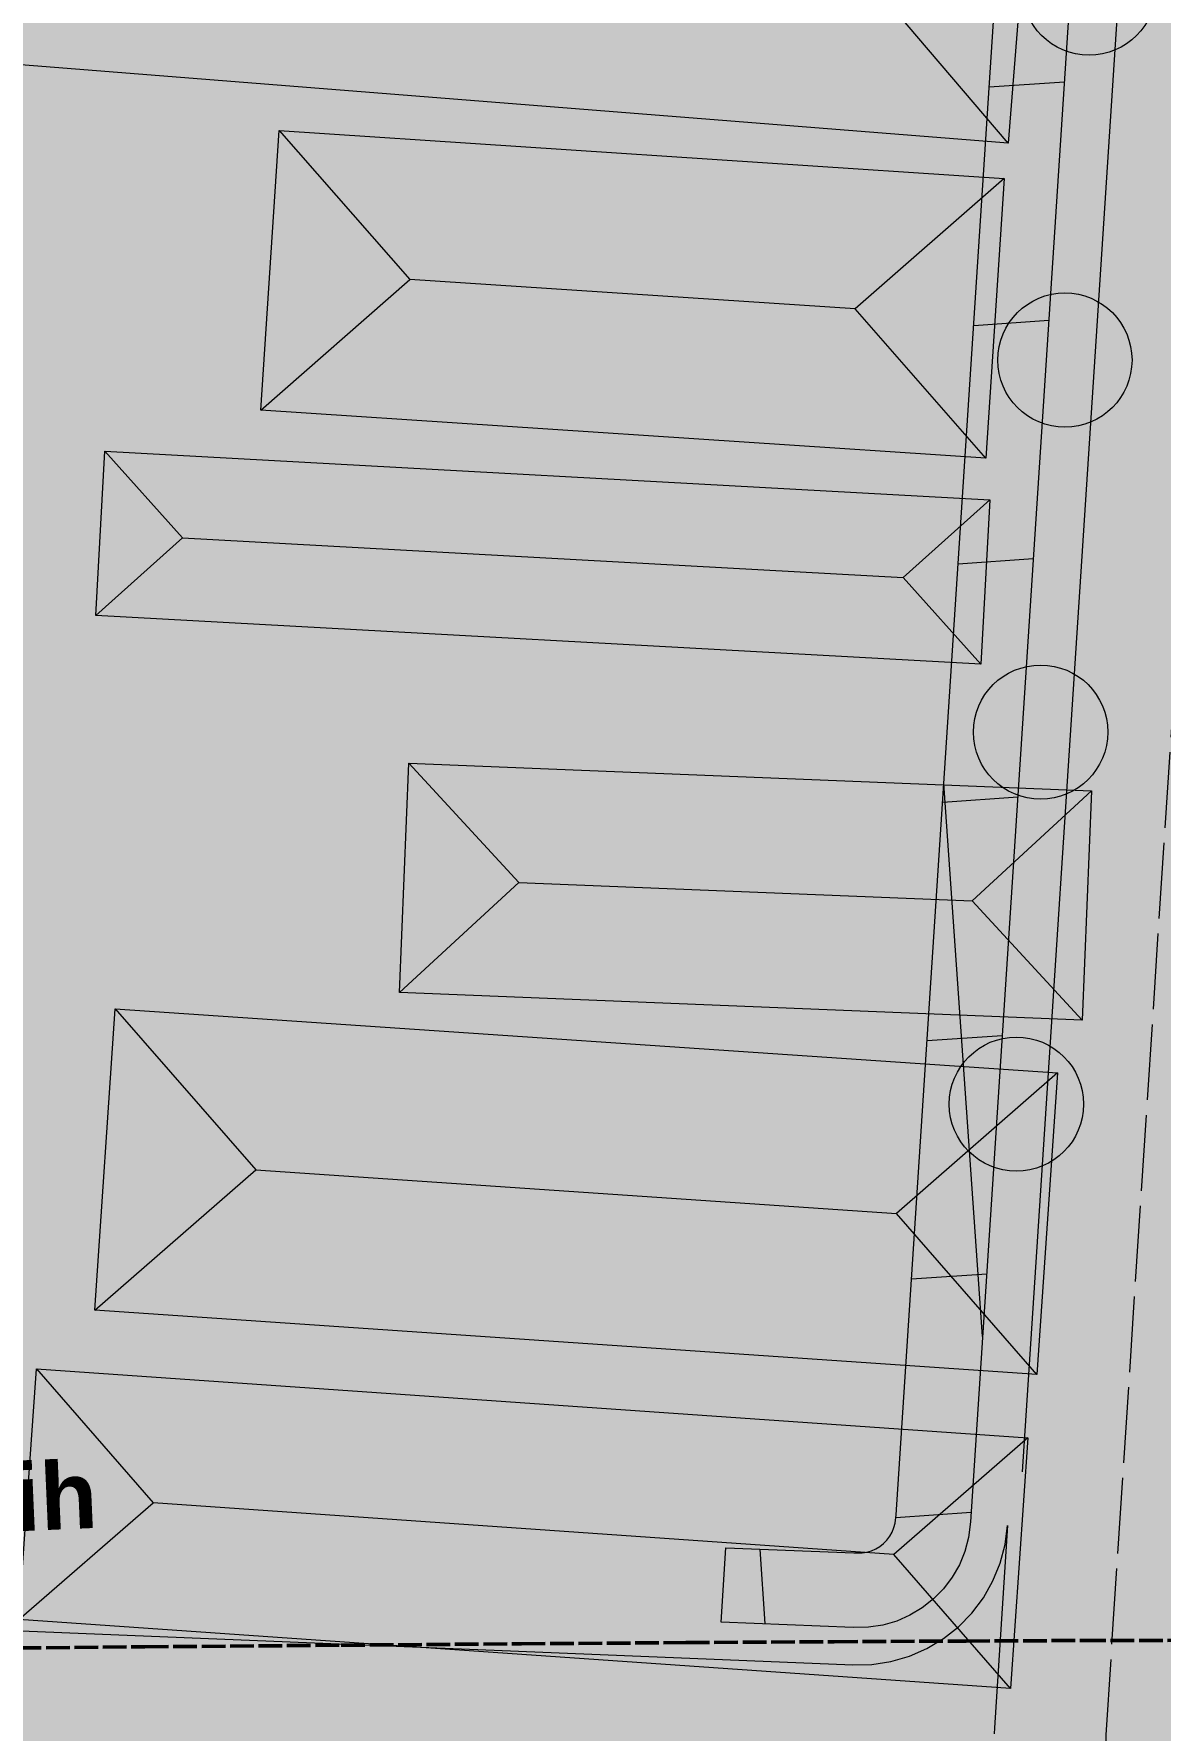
# Model space of a CAD drawing. Header units: metres. Extents: x 305909 to 307171, y 9156037 to 9156671.
# Drawn here: x 306845.87 to 306876.07, y 9156297.59 to 9156343.09 of the extents above; entities that cross this region are included whole.
import ezdxf
from ezdxf.enums import TextEntityAlignment as Align

# ---------------------------------------------------------------- set-up
doc = ezdxf.new("R2010")
doc.units = ezdxf.units.M
doc.linetypes.add('DASHED', pattern=[1.524, 1.27, -0.254])
doc.linetypes.add('DASHED2', pattern=[0.762, 0.635, -0.127])
for name, color, linetype, lineweight, true_color in [('B-BANGUNAN_PERDAGANGAN', 7, 'Continuous', 13, 0xde7878), ('B-BAYANGAN', 7, 'Continuous', 0, 0x76786c), ('J-BADAN_KOLEKTOR', 7, 'Continuous', 13, 0x6e6e6e), ('J-MARKA_TEPI', 7, 'Continuous', 13, 0xffffff), ('J-PERKERASAN_JALAN', 7, 'Continuous', 9, 0x989896), ('J-SUMBU_KOLEKTOR', 7, 'DASHED', 18, 0xffffff), ('P-TROTOAR_AYANI', 7, 'Continuous', 9, 0xd6c8b2), ('S-ZEBRA_CROSS', 7, 'Continuous', 0, 0xffffff), ('T-JALUR_WISATA_EDUKASI', 7, 'DASHED2', 50, 0xe66e00), ('T-LABEL_JALAN', 7, 'Continuous', 0, 0x282828), ('V-JALUR_HIJAU_AYANI', 7, 'Continuous', 0, 0x96cd78), ('V-POHON_PENEDUH', 7, 'Continuous', 13, 0x288232), ('Z-K', 7, 'Continuous', 0, 0xf7dede)]:
    doc.layers.add(name, color=color, linetype=linetype, lineweight=lineweight, true_color=true_color)
doc.styles.add('ARIALB', font='arialbd.ttf')

# ---------------------------------------------------------------- blocks, each defined once
blk = doc.blocks.new('POHON')
at = {"true_color": 0x3e843e}
h = blk.add_hatch(color=97, dxfattribs=at)
h.dxf.hatch_style = 1
edge = h.paths.add_edge_path()
edge.add_arc((0, 0.78), 0.32, 0, 360)
at = {"true_color": 0x347638}
h = blk.add_hatch(color=97, dxfattribs=at)
h.dxf.hatch_style = 1
edge = h.paths.add_edge_path()
edge.add_arc((0, 0), 1, 0, 360)
at = {"true_color": 0x3e843e}
h = blk.add_hatch(color=97, dxfattribs=at)
h.dxf.hatch_style = 1
edge = h.paths.add_edge_path()
edge.add_arc((-0.552, 0.552), 0.32, 0, 360)
at = {"true_color": 0x62a556}
h = blk.add_hatch(color=85, dxfattribs=at)
h.dxf.hatch_style = 1
edge = h.paths.add_edge_path()
edge.add_arc((-0.2, 0.22), 0.55, 0, 360)
at = {"true_color": 0x3e843e}
h = blk.add_hatch(color=97, dxfattribs=at)
h.dxf.hatch_style = 1
edge = h.paths.add_edge_path()
edge.add_arc((0.552, 0.552), 0.32, 0, 360)
at = {"true_color": 0x697060}
h = blk.add_hatch(color=251, dxfattribs=at)
h.dxf.hatch_style = 1
edge = h.paths.add_edge_path()
edge.add_arc((0.38, -0.38), 1, 0, 360)
at = {"true_color": 0x3e843e}
h = blk.add_hatch(color=97, dxfattribs=at)
h.dxf.hatch_style = 1
edge = h.paths.add_edge_path()
edge.add_arc((-0.78, 0), 0.32, 0, 360)
h = blk.add_hatch(color=97, dxfattribs=at)
h.dxf.hatch_style = 1
edge = h.paths.add_edge_path()
edge.add_arc((0.78, 0), 0.32, 0, 360)
h = blk.add_hatch(color=97, dxfattribs=at)
h.dxf.hatch_style = 1
edge = h.paths.add_edge_path()
edge.add_arc((-0.552, -0.552), 0.32, 0, 360)
h = blk.add_hatch(color=97, dxfattribs=at)
h.dxf.hatch_style = 1
edge = h.paths.add_edge_path()
edge.add_arc((0.552, -0.552), 0.32, 0, 360)
h = blk.add_hatch(color=97, dxfattribs=at)
h.dxf.hatch_style = 1
edge = h.paths.add_edge_path()
edge.add_arc((0, -0.78), 0.32, 0, 360)
at = {"color": 99, "lineweight": 9, "true_color": 0x235528}
blk.add_circle((0, 0), 1, dxfattribs=at)

msp = doc.modelspace()

# ---------------------------------------------------------------- hatches: boundary and pattern name
at = {"layer": 'B-BANGUNAN_PERDAGANGAN', "true_color": 0xa34944}
h = msp.add_hatch(color=15, dxfattribs=at)
h.dxf.hatch_style = 1
h.paths.add_polyline_path([(306871.995, 9156340.158), (306866.204, 9156346.947), (306872.993, 9156352.737), (306872.993, 9156352.737), (306871.995, 9156340.158)])
at = {"layer": 'B-BANGUNAN_PERDAGANGAN', "true_color": 0xa64b45}
h = msp.add_hatch(color=15, dxfattribs=at)
h.dxf.hatch_style = 1
h.paths.add_polyline_path([(306831.309, 9156343.386), (306838.098, 9156349.177), (306866.204, 9156346.947), (306871.995, 9156340.158), (306831.309, 9156343.386)])
at = {"layer": 'B-BANGUNAN_PERDAGANGAN', "true_color": 0xd05e57}
h = msp.add_hatch(color=13, dxfattribs=at)
h.dxf.hatch_style = 1
h.paths.add_polyline_path([(306852.448, 9156340.496), (306852.448, 9156340.496), (306855.951, 9156336.498), (306851.953, 9156332.995), (306852.448, 9156340.496)])
at = {"layer": 'B-BANGUNAN_PERDAGANGAN', "true_color": 0xcd5c56}
h = msp.add_hatch(color=13, dxfattribs=at)
h.dxf.hatch_style = 1
h.paths.add_polyline_path([(306867.889, 9156335.71), (306855.951, 9156336.498), (306852.448, 9156340.496), (306871.887, 9156339.213), (306867.889, 9156335.71)])
at = {"layer": 'B-BANGUNAN_PERDAGANGAN', "true_color": 0xa34944}
h = msp.add_hatch(color=15, dxfattribs=at)
h.dxf.hatch_style = 1
h.paths.add_polyline_path([(306867.889, 9156335.71), (306871.887, 9156339.213), (306871.392, 9156331.712), (306867.889, 9156335.71)])
at = {"layer": 'B-BANGUNAN_PERDAGANGAN', "true_color": 0xa64b45}
h = msp.add_hatch(color=15, dxfattribs=at)
h.dxf.hatch_style = 1
h.paths.add_polyline_path([(306851.953, 9156332.995), (306855.951, 9156336.498), (306867.889, 9156335.71), (306871.392, 9156331.712), (306871.392, 9156331.712), (306851.953, 9156332.995)])
at = {"layer": 'B-BANGUNAN_PERDAGANGAN', "true_color": 0xd05e57}
h = msp.add_hatch(color=13, dxfattribs=at)
h.dxf.hatch_style = 1
h.paths.add_polyline_path([(306849.851, 9156329.572), (306847.526, 9156327.49), (306847.769, 9156331.897), (306849.851, 9156329.572)])
at = {"layer": 'B-BANGUNAN_PERDAGANGAN', "true_color": 0xcd5c56}
h = msp.add_hatch(color=13, dxfattribs=at)
h.dxf.hatch_style = 1
h.paths.add_polyline_path([(306871.507, 9156330.59), (306869.182, 9156328.507), (306849.851, 9156329.572), (306847.769, 9156331.897), (306871.507, 9156330.59)])
at = {"layer": 'B-BANGUNAN_PERDAGANGAN', "true_color": 0xa34944}
h = msp.add_hatch(color=15, dxfattribs=at)
h.dxf.hatch_style = 1
h.paths.add_polyline_path([(306869.182, 9156328.507), (306871.507, 9156330.59), (306871.264, 9156326.182), (306871.264, 9156326.182), (306869.182, 9156328.507)])
at = {"layer": 'B-BANGUNAN_PERDAGANGAN', "true_color": 0xa64b45}
h = msp.add_hatch(color=15, dxfattribs=at)
h.dxf.hatch_style = 1
h.paths.add_polyline_path([(306849.851, 9156329.572), (306869.182, 9156328.507), (306871.264, 9156326.182), (306847.526, 9156327.49), (306847.526, 9156327.49), (306849.851, 9156329.572)])
at = {"layer": 'B-BANGUNAN_PERDAGANGAN', "true_color": 0xcf5d57}
h = msp.add_hatch(color=13, dxfattribs=at)
h.dxf.hatch_style = 1
h.paths.add_polyline_path([(306858.87, 9156320.329), (306855.669, 9156317.376), (306855.918, 9156323.53), (306858.87, 9156320.329)])
at = {"layer": 'B-BANGUNAN_PERDAGANGAN', "true_color": 0xce5d56}
h = msp.add_hatch(color=13, dxfattribs=at)
h.dxf.hatch_style = 1
h.paths.add_polyline_path([(306874.227, 9156322.789), (306871.025, 9156319.837), (306858.87, 9156320.329), (306855.918, 9156323.53), (306855.918, 9156323.53), (306874.227, 9156322.789)])
at = {"layer": 'B-BANGUNAN_PERDAGANGAN', "true_color": 0xa44a44}
h = msp.add_hatch(color=15, dxfattribs=at)
h.dxf.hatch_style = 1
h.paths.add_polyline_path([(306871.025, 9156319.837), (306874.227, 9156322.789), (306873.978, 9156316.635), (306873.978, 9156316.635), (306871.025, 9156319.837)])
at = {"layer": 'B-BANGUNAN_PERDAGANGAN', "true_color": 0xa54a45}
h = msp.add_hatch(color=15, dxfattribs=at)
h.dxf.hatch_style = 1
h.paths.add_polyline_path([(306858.87, 9156320.329), (306871.025, 9156319.837), (306873.978, 9156316.635), (306855.669, 9156317.376), (306858.87, 9156320.329)])
at = {"layer": 'B-BANGUNAN_PERDAGANGAN', "true_color": 0xd05e57}
h = msp.add_hatch(color=13, dxfattribs=at)
h.dxf.hatch_style = 1
h.paths.add_polyline_path([(306851.818, 9156312.622), (306847.5, 9156308.854), (306848.05, 9156316.94), (306851.818, 9156312.622)])
at = {"layer": 'B-BANGUNAN_PERDAGANGAN', "true_color": 0xcd5c56}
h = msp.add_hatch(color=13, dxfattribs=at)
h.dxf.hatch_style = 1
h.paths.add_polyline_path([(306873.318, 9156315.22), (306868.999, 9156311.452), (306851.818, 9156312.622), (306848.05, 9156316.94), (306873.318, 9156315.22)])
at = {"layer": 'B-BANGUNAN_PERDAGANGAN', "true_color": 0xa34944}
h = msp.add_hatch(color=15, dxfattribs=at)
h.dxf.hatch_style = 1
h.paths.add_polyline_path([(306872.767, 9156307.134), (306872.767, 9156307.134), (306868.999, 9156311.452), (306873.318, 9156315.22), (306872.767, 9156307.134)])
at = {"layer": 'B-BANGUNAN_PERDAGANGAN', "true_color": 0xa64b45}
h = msp.add_hatch(color=15, dxfattribs=at)
h.dxf.hatch_style = 1
h.paths.add_polyline_path([(306851.818, 9156312.622), (306868.999, 9156311.452), (306872.767, 9156307.134), (306847.5, 9156308.854), (306847.5, 9156308.854), (306851.818, 9156312.622)])
at = {"layer": 'B-BANGUNAN_PERDAGANGAN', "true_color": 0xd05e57}
h = msp.add_hatch(color=13, dxfattribs=at)
h.dxf.hatch_style = 1
h.paths.add_polyline_path([(306845.933, 9156307.283), (306849.061, 9156303.687), (306845.465, 9156300.559), (306845.465, 9156300.559), (306845.933, 9156307.283)])
at = {"layer": 'B-BANGUNAN_PERDAGANGAN', "true_color": 0xcd5c56}
h = msp.add_hatch(color=13, dxfattribs=at)
h.dxf.hatch_style = 1
h.paths.add_polyline_path([(306872.524, 9156305.431), (306872.524, 9156305.43), (306868.928, 9156302.303), (306849.061, 9156303.687), (306845.933, 9156307.283), (306872.524, 9156305.431)])
at = {"layer": 'B-BANGUNAN_PERDAGANGAN', "true_color": 0xa34944}
h = msp.add_hatch(color=15, dxfattribs=at)
h.dxf.hatch_style = 1
h.paths.add_polyline_path([(306868.928, 9156302.303), (306872.524, 9156305.43), (306872.056, 9156298.707), (306868.928, 9156302.303)])
at = {"layer": 'B-BANGUNAN_PERDAGANGAN', "true_color": 0xa64b45}
h = msp.add_hatch(color=15, dxfattribs=at)
h.dxf.hatch_style = 1
h.paths.add_polyline_path([(306849.061, 9156303.687), (306868.928, 9156302.303), (306872.056, 9156298.707), (306845.465, 9156300.559), (306849.061, 9156303.687)])
at = {"layer": 'B-BAYANGAN', "true_color": 0x76786c}
h = msp.add_hatch(color=8, dxfattribs=at)
h.dxf.hatch_style = 1
h.paths.add_polyline_path([(306874.043, 9156351.687), (306873.045, 9156339.107), (306832.359, 9156342.336), (306833.357, 9156354.916), (306874.043, 9156351.687)])
h = msp.add_hatch(color=8, dxfattribs=at)
h.dxf.hatch_style = 1
h.paths.add_polyline_path([(306872.937, 9156338.163), (306872.442, 9156330.662), (306853.003, 9156331.945), (306853.498, 9156339.446), (306872.937, 9156338.163)])
h = msp.add_hatch(color=8, dxfattribs=at)
h.dxf.hatch_style = 1
h.paths.add_polyline_path([(306872.557, 9156329.54), (306872.314, 9156325.132), (306848.576, 9156326.44), (306848.819, 9156330.847), (306872.557, 9156329.54)])
h = msp.add_hatch(color=8, dxfattribs=at)
h.dxf.hatch_style = 1
h.paths.add_polyline_path([(306875.277, 9156321.739), (306875.028, 9156315.585), (306856.719, 9156316.326), (306856.968, 9156322.48), (306875.277, 9156321.739)])
h = msp.add_hatch(color=8, dxfattribs=at)
h.dxf.hatch_style = 1
h.paths.add_polyline_path([(306846.851, 9156318.668), (306844.999, 9156300.412), (306840.625, 9156300.856), (306842.477, 9156319.112), (306846.851, 9156318.668)])
h = msp.add_hatch(color=8, dxfattribs=at)
h.dxf.hatch_style = 1
h.paths.add_polyline_path([(306874.368, 9156314.17), (306873.817, 9156306.084), (306848.55, 9156307.804), (306849.1, 9156315.89), (306874.368, 9156314.17)])
h = msp.add_hatch(color=8, dxfattribs=at)
h.dxf.hatch_style = 1
h.paths.add_polyline_path([(306873.574, 9156304.381), (306873.106, 9156297.657), (306846.515, 9156299.509), (306846.983, 9156306.233), (306873.574, 9156304.381)])
at = {"layer": 'J-BADAN_KOLEKTOR', "true_color": 0x54565a}
h = msp.add_hatch(color=251, dxfattribs=at)
h.dxf.hatch_style = 1
h.paths.add_polyline_path([(306889.931, 9156640), (306895.936, 9156640), (306895.475, 9156629.11), (306895.474, 9156629.085), (306895.474, 9156629.061), (306893.315, 9156557.748), (306893.149, 9156552.271), (306893.014, 9156547.717), (306892.993, 9156546.713), (306891.335, 9156465.673), (306891.237, 9156460.847), (306891.218, 9156460.566), (306890.645, 9156455.57), (306884.99, 9156406.251), (306884.352, 9156400.688), (306883.988, 9156395.099), (306877.628, 9156297.463), (306877.621, 9156297.351), (306877.62, 9156297.238), (306877.496, 9156282.777), (306877.038, 9156229.12), (306876.993, 9156223.827), (306876.944, 9156218.116), (306876.813, 9156202.951), (306876.76, 9156196.862), (306876.753, 9156196.674), (306876.43, 9156192.144), (306875.837, 9156183.84), (306875.836, 9156183.815), (306875.834, 9156183.79), (306874.011, 9156152.681), (306874.01, 9156152.675), (306874.01, 9156152.669), (306873.9, 9156150.695), (306873.792, 9156148.75), (306873.788, 9156148.669), (306873.786, 9156148.588), (306873.743, 9156145.719), (306873.719, 9156144.136), (306873.718, 9156144.098), (306873.716, 9156144.044), (306873.716, 9156144.024), (306873.714, 9156143.986), (306873.657, 9156142.889), (306873.495, 9156139.805), (306873.492, 9156139.752), (306873.491, 9156139.7), (306873.213, 9156129.068), (306873.057, 9156123.08), (306872.863, 9156115.623), (306872.83, 9156115.253), (306872.163, 9156110.834), (306864.194, 9156058.08), (306864.167, 9156057.904), (306864.156, 9156057.726), (306863.079, 9156040), (306857.068, 9156040), (306857.115, 9156040.772), (306857.836, 9156052.639), (306858.186, 9156058.401), (306858.215, 9156058.667), (306858.909, 9156063.262), (306864.38, 9156099.484), (306866.833, 9156115.72), (306866.87, 9156115.965), (306866.876, 9156116.213), (306866.922, 9156117.98), (306867.495, 9156139.935), (306867.495, 9156139.962), (306867.497, 9156140.001), (306867.498, 9156140.014), (306867.499, 9156140.041), (306867.717, 9156144.189), (306867.72, 9156144.264), (306867.722, 9156144.338), (306867.781, 9156148.295), (306867.789, 9156148.8), (306867.79, 9156148.84), (306867.793, 9156148.916), (306867.793, 9156148.921), (306867.795, 9156148.961), (306867.862, 9156150.175), (306868.019, 9156153.006), (306869.543, 9156179.003), (306869.847, 9156184.185), (306869.849, 9156184.223), (306870.257, 9156189.937), (306870.599, 9156194.727), (306870.753, 9156196.882), (306870.761, 9156197.007), (306870.763, 9156197.132), (306870.863, 9156208.724), (306870.993, 9156223.879), (306870.993, 9156223.879), (306871.576, 9156292.11), (306871.622, 9156297.487), (306871.628, 9156297.656), (306871.981, 9156303.077), (306872.914, 9156317.396), (306878.368, 9156401.127), (306878.372, 9156401.176), (306878.38, 9156401.273), (306878.385, 9156401.322), (306880.543, 9156420.136), (306884.601, 9156455.528), (306885.241, 9156461.11), (306885.363, 9156467.081), (306887.015, 9156547.847), (306887.016, 9156547.874), (306887.152, 9156552.449), (306887.152, 9156552.45), (306889.305, 9156623.574), (306889.305, 9156623.574), (306889.478, 9156629.285), (306889.479, 9156629.321), (306889.699, 9156634.526), (306889.931, 9156640)])
at = {"layer": 'J-MARKA_TEPI', "true_color": 0xffffff}
h = msp.add_hatch(color=7, dxfattribs=at)
h.dxf.hatch_style = 1
h.paths.add_polyline_path([(306874.915, 9156327.2), (306875.615, 9156325.6), (306875.165, 9156325.6), (306875.165, 9156322.8), (306874.665, 9156322.8), (306874.665, 9156325.6), (306874.215, 9156325.6)])
at = {"layer": 'J-PERKERASAN_JALAN', "true_color": 0x989896}
h = msp.add_hatch(color=252, dxfattribs=at)
h.dxf.hatch_style = 1
h.paths.add_polyline_path([(306746.832, 9156309.677), (306817.409, 9156301.821), (306817.919, 9156301.797), (306818.429, 9156301.838), (306818.928, 9156301.944), (306819.41, 9156302.113), (306819.867, 9156302.341), (306820.291, 9156302.626), (306820.675, 9156302.963), (306821.013, 9156303.345), (306821.299, 9156303.768), (306821.53, 9156304.224), (306821.7, 9156304.705), (306821.808, 9156305.205), (306821.851, 9156305.713), (306822.316, 9156328.115), (306822.293, 9156328.639), (306822.201, 9156329.156), (306822.042, 9156329.656), (306821.819, 9156330.131), (306821.536, 9156330.573), (306821.197, 9156330.973), (306820.809, 9156331.327), (306820.378, 9156331.626), (306819.912, 9156331.866), (306819.418, 9156332.043), (306818.905, 9156332.154), (306796.802, 9156335.438), (306796.706, 9156335.455), (306796.541, 9156335.496), (306796.403, 9156335.546), (306796.271, 9156335.608), (306796.146, 9156335.683), (306796.008, 9156335.784), (306795.934, 9156335.847), (306794.592, 9156337.057), (306794.516, 9156337.129), (306794.392, 9156337.267), (306794.3, 9156337.394), (306794.221, 9156337.532), (306794.158, 9156337.676), (306794.101, 9156337.852), (306794.077, 9156337.954), (306793.793, 9156339.328), (306793.777, 9156339.417), (306793.759, 9156339.573), (306793.756, 9156339.708), (306793.766, 9156339.865), (306793.778, 9156339.954), (306798.226, 9156368.179), (306798.253, 9156368.299), (306798.376, 9156368.288), (306801.081, 9156367.862), (306801.201, 9156367.835), (306801.19, 9156367.712), (306797.215, 9156342.489), (306797.167, 9156341.965), (306797.189, 9156341.44), (306797.279, 9156340.921), (306797.437, 9156340.419), (306797.659, 9156339.943), (306797.942, 9156339.499), (306798.281, 9156339.096), (306798.67, 9156338.742), (306799.101, 9156338.441), (306799.569, 9156338.2), (306800.064, 9156338.022), (306800.578, 9156337.91), (306821.494, 9156334.803), (306821.589, 9156334.786), (306821.752, 9156334.746), (306821.888, 9156334.697), (306822.018, 9156334.637), (306822.143, 9156334.563), (306822.259, 9156334.479), (306822.385, 9156334.367), (306822.452, 9156334.298), (306824.288, 9156332.324), (306824.361, 9156332.242), (306824.475, 9156332.089), (306824.558, 9156331.947), (306824.636, 9156331.773), (306824.672, 9156331.67), (306825.253, 9156329.863), (306825.284, 9156329.757), (306825.323, 9156329.568), (306825.34, 9156329.376), (306825.341, 9156329.265), (306824.837, 9156305.022), (306824.86, 9156304.506), (306824.949, 9156303.997), (306825.103, 9156303.504), (306825.319, 9156303.035), (306825.593, 9156302.597), (306825.922, 9156302.199), (306826.3, 9156301.846), (306826.719, 9156301.545), (306827.174, 9156301.301), (306827.657, 9156301.117), (306828.159, 9156300.997), (306828.673, 9156300.942), (306867.826, 9156299.34), (306868.341, 9156299.352), (306868.85, 9156299.431), (306869.345, 9156299.574), (306869.817, 9156299.779), (306870.26, 9156300.044), (306870.664, 9156300.363), (306871.024, 9156300.731), (306871.334, 9156301.143), (306871.588, 9156301.591), (306871.783, 9156302.068), (306871.914, 9156302.566), (306871.981, 9156303.077), (306871.628, 9156297.656), (306871.622, 9156297.487), (306871.576, 9156292.11), (306871.547, 9156292.622), (306871.454, 9156293.126), (306871.296, 9156293.614), (306871.078, 9156294.077), (306870.802, 9156294.509), (306870.473, 9156294.902), (306870.097, 9156295.25), (306869.679, 9156295.547), (306869.227, 9156295.788), (306868.748, 9156295.969), (306868.249, 9156296.087), (306867.739, 9156296.141), (306829.204, 9156297.718), (306828.68, 9156297.705), (306828.162, 9156297.624), (306827.659, 9156297.475), (306827.18, 9156297.263), (306826.733, 9156296.989), (306826.326, 9156296.659), (306825.965, 9156296.279), (306825.657, 9156295.855), (306825.407, 9156295.395), (306825.219, 9156294.905), (306825.097, 9156294.396), (306825.043, 9156293.875), (306825.057, 9156293.351), (306825.803, 9156285.331), (306825.809, 9156285.261), (306825.81, 9156285.243), (306825.813, 9156285.172), (306825.892, 9156281.593), (306825.891, 9156281.498), (306825.872, 9156281.289), (306825.854, 9156281.194), (306825.178, 9156277.985), (306825.168, 9156277.941), (306825.166, 9156277.93), (306825.155, 9156277.885), (306813.731, 9156233.802), (306813.692, 9156233.685), (306813.571, 9156233.708), (306811.405, 9156234.27), (306811.288, 9156234.308), (306811.311, 9156234.429), (306822.71, 9156278.418), (306822.752, 9156278.596), (306823.295, 9156281.173), (306823.364, 9156281.628), (306823.38, 9156282.087), (306823.317, 9156284.967), (306823.3, 9156285.249), (306822.408, 9156294.834), (306822.321, 9156295.373), (306822.16, 9156295.896), (306821.93, 9156296.391), (306821.635, 9156296.851), (306821.279, 9156297.266), (306820.871, 9156297.629), (306820.417, 9156297.933), (306819.925, 9156298.172), (306819.406, 9156298.341), (306818.868, 9156298.439), (306746.832, 9156306.458), (306746.832, 9156309.677)])
at = {"layer": 'P-TROTOAR_AYANI', "true_color": 0xd4ccbe}
h = msp.add_hatch(color=9, dxfattribs=at)
h.dxf.hatch_style = 1
h.paths.add_polyline_path([(306880.868, 9156458.974), (306881.294, 9156458.906), (306881.675, 9156458.792), (306882.037, 9156458.628), (306882.375, 9156458.418), (306882.682, 9156458.166), (306882.953, 9156457.874), (306883.183, 9156457.55), (306883.368, 9156457.197), (306883.504, 9156456.824), (306883.59, 9156456.435), (306883.624, 9156456.039), (306883.604, 9156455.609), (306877.392, 9156401.436), (306877.391, 9156401.424), (306877.386, 9156401.375), (306877.384, 9156401.363), (306877.376, 9156401.265), (306877.375, 9156401.253), (306877.371, 9156401.204), (306877.37, 9156401.192), (306870.985, 9156303.174), (306870.931, 9156302.759), (306870.832, 9156302.386), (306870.687, 9156302.028), (306870.496, 9156301.693), (306870.264, 9156301.384), (306869.994, 9156301.108), (306869.691, 9156300.869), (306869.359, 9156300.67), (306869.005, 9156300.517), (306868.634, 9156300.409), (306868.253, 9156300.351), (306867.835, 9156300.341), (306864.296, 9156300.486), (306864.426, 9156302.482), (306867.852, 9156302.342), (306868.077, 9156302.347), (306868.203, 9156302.367), (306868.326, 9156302.402), (306868.444, 9156302.453), (306868.553, 9156302.519), (306868.654, 9156302.598), (306868.743, 9156302.69), (306868.82, 9156302.792), (306868.883, 9156302.903), (306868.932, 9156303.022), (306868.964, 9156303.145), (306868.994, 9156303.368), (306875.374, 9156401.322), (306875.377, 9156401.358), (306875.381, 9156401.407), (306875.384, 9156401.444), (306875.392, 9156401.542), (306875.396, 9156401.578), (306875.401, 9156401.627), (306875.405, 9156401.664), (306881.609, 9156455.77), (306881.62, 9156456.002), (306881.609, 9156456.133), (306881.58, 9156456.262), (306881.535, 9156456.386), (306881.474, 9156456.502), (306881.398, 9156456.61), (306881.308, 9156456.706), (306881.206, 9156456.79), (306881.094, 9156456.86), (306880.974, 9156456.914), (306880.848, 9156456.952), (306880.619, 9156456.988), (306877.255, 9156457.297), (306877.482, 9156459.285), (306880.868, 9156458.974)])
at = {"layer": 'P-TROTOAR_AYANI', "true_color": 0xbeb6a8}
h = msp.add_hatch(dxfattribs=at)
h.set_pattern_fill('NET', color=253, scale=2, angle=4)
h.paths.add_polyline_path([(306880.868, 9156458.974), (306881.294, 9156458.906), (306881.675, 9156458.792), (306882.037, 9156458.628), (306882.375, 9156458.418), (306882.682, 9156458.166), (306882.953, 9156457.874), (306883.183, 9156457.55), (306883.368, 9156457.197), (306883.504, 9156456.824), (306883.59, 9156456.435), (306883.624, 9156456.039), (306883.604, 9156455.609), (306877.392, 9156401.436), (306877.391, 9156401.424), (306877.386, 9156401.375), (306877.384, 9156401.363), (306877.376, 9156401.265), (306877.375, 9156401.253), (306877.371, 9156401.204), (306877.37, 9156401.192), (306870.985, 9156303.174), (306870.931, 9156302.759), (306870.832, 9156302.386), (306870.687, 9156302.028), (306870.496, 9156301.693), (306870.264, 9156301.384), (306869.994, 9156301.108), (306869.691, 9156300.869), (306869.359, 9156300.67), (306869.005, 9156300.517), (306868.634, 9156300.409), (306868.253, 9156300.351), (306867.835, 9156300.341), (306864.296, 9156300.486), (306864.426, 9156302.482), (306867.852, 9156302.342), (306868.077, 9156302.347), (306868.203, 9156302.367), (306868.326, 9156302.402), (306868.444, 9156302.453), (306868.553, 9156302.519), (306868.654, 9156302.598), (306868.743, 9156302.69), (306868.82, 9156302.792), (306868.883, 9156302.903), (306868.932, 9156303.022), (306868.964, 9156303.145), (306868.994, 9156303.368), (306875.374, 9156401.322), (306875.377, 9156401.358), (306875.381, 9156401.407), (306875.384, 9156401.444), (306875.392, 9156401.542), (306875.396, 9156401.578), (306875.401, 9156401.627), (306875.405, 9156401.664), (306881.609, 9156455.77), (306881.62, 9156456.002), (306881.609, 9156456.133), (306881.58, 9156456.262), (306881.535, 9156456.386), (306881.474, 9156456.502), (306881.398, 9156456.61), (306881.308, 9156456.706), (306881.206, 9156456.79), (306881.094, 9156456.86), (306880.974, 9156456.914), (306880.848, 9156456.952), (306880.619, 9156456.988), (306877.255, 9156457.297), (306877.482, 9156459.285), (306880.868, 9156458.974)])
at = {"layer": 'S-ZEBRA_CROSS', "true_color": 0xffffff}
h = msp.add_hatch(color=7, dxfattribs=at)
h.dxf.hatch_style = 1
h.paths.add_polyline_path([(306868.937, 9156298.5), (306868.937, 9156301.5), (306869.437, 9156301.5), (306869.437, 9156298.5), (306868.937, 9156298.5)])
h = msp.add_hatch(color=7, dxfattribs=at)
h.dxf.hatch_style = 1
h.paths.add_polyline_path([(306869.737, 9156298.5), (306869.737, 9156301.5), (306870.237, 9156301.5), (306870.237, 9156298.5), (306869.737, 9156298.5)])
h = msp.add_hatch(color=7, dxfattribs=at)
h.dxf.hatch_style = 1
h.paths.add_polyline_path([(306870.537, 9156298.5), (306870.537, 9156301.5), (306871.037, 9156301.5), (306871.037, 9156298.5), (306870.537, 9156298.5)])
h = msp.add_hatch(color=7, dxfattribs=at)
h.dxf.hatch_style = 1
h.paths.add_polyline_path([(306871.337, 9156298.5), (306871.337, 9156301.5), (306871.837, 9156301.5), (306871.837, 9156298.5), (306871.337, 9156298.5)])
h = msp.add_hatch(color=7, dxfattribs=at)
h.dxf.hatch_style = 1
h.paths.add_polyline_path([(306872.137, 9156298.5), (306872.137, 9156301.5), (306872.637, 9156301.5), (306872.637, 9156298.5), (306872.137, 9156298.5)])
h = msp.add_hatch(color=7, dxfattribs=at)
h.dxf.hatch_style = 1
h.paths.add_polyline_path([(306872.937, 9156298.5), (306872.937, 9156301.5), (306873.437, 9156301.5), (306873.437, 9156298.5), (306872.937, 9156298.5)])
h = msp.add_hatch(color=7, dxfattribs=at)
h.dxf.hatch_style = 1
h.paths.add_polyline_path([(306873.737, 9156298.5), (306873.737, 9156301.5), (306874.237, 9156301.5), (306874.237, 9156298.5), (306873.737, 9156298.5)])
h = msp.add_hatch(color=7, dxfattribs=at)
h.dxf.hatch_style = 1
h.paths.add_polyline_path([(306874.537, 9156298.5), (306874.537, 9156301.5), (306875.037, 9156301.5), (306875.037, 9156298.5), (306874.537, 9156298.5)])
h = msp.add_hatch(color=7, dxfattribs=at)
h.dxf.hatch_style = 1
h.paths.add_polyline_path([(306875.337, 9156298.5), (306875.337, 9156301.5), (306875.837, 9156301.5), (306875.837, 9156298.5), (306875.337, 9156298.5)])
at = {"layer": 'V-JALUR_HIJAU_AYANI', "true_color": 0x84ba60}
h = msp.add_hatch(color=83, dxfattribs=at)
h.dxf.hatch_style = 1
h.paths.add_polyline_path([(306880.993, 9156459.967), (306881.517, 9156459.883), (306882.025, 9156459.731), (306882.509, 9156459.513), (306882.96, 9156459.233), (306883.369, 9156458.895), (306883.731, 9156458.506), (306884.037, 9156458.073), (306884.284, 9156457.603), (306884.466, 9156457.105), (306884.581, 9156456.587), (306884.626, 9156456.058), (306884.601, 9156455.528), (306878.385, 9156401.322), (306878.38, 9156401.273), (306878.372, 9156401.176), (306878.368, 9156401.127), (306871.981, 9156303.077), (306871.914, 9156302.566), (306871.783, 9156302.068), (306871.588, 9156301.591), (306871.334, 9156301.143), (306871.024, 9156300.731), (306870.664, 9156300.363), (306870.26, 9156300.044), (306869.817, 9156299.779), (306869.345, 9156299.574), (306868.85, 9156299.431), (306868.341, 9156299.352), (306867.826, 9156299.34), (306864.231, 9156299.487), (306864.296, 9156300.486), (306867.835, 9156300.341), (306868.253, 9156300.351), (306868.634, 9156300.409), (306869.005, 9156300.517), (306869.359, 9156300.67), (306869.691, 9156300.869), (306869.994, 9156301.108), (306870.264, 9156301.384), (306870.496, 9156301.693), (306870.687, 9156302.028), (306870.832, 9156302.386), (306870.931, 9156302.759), (306870.985, 9156303.174), (306877.37, 9156401.192), (306877.371, 9156401.204), (306877.375, 9156401.253), (306877.376, 9156401.265), (306877.384, 9156401.363), (306877.386, 9156401.375), (306877.391, 9156401.424), (306877.392, 9156401.436), (306883.604, 9156455.609), (306883.624, 9156456.039), (306883.59, 9156456.435), (306883.504, 9156456.824), (306883.368, 9156457.197), (306883.183, 9156457.55), (306882.953, 9156457.874), (306882.682, 9156458.166), (306882.375, 9156458.418), (306882.037, 9156458.628), (306881.675, 9156458.792), (306881.294, 9156458.906), (306880.868, 9156458.974), (306877.482, 9156459.285), (306877.596, 9156460.279), (306880.993, 9156459.967)])
at = {"layer": 'Z-K', "true_color": 0xe4dfd4}
h = msp.add_hatch(color=254, dxfattribs=at)
h.dxf.hatch_style = 1
h.paths.add_polyline_path([(306887.368, 9156398.5), (306879.779, 9156199.5), (306885.597, 9156199.802), (306885.503, 9156198.46), (306873.691, 9156198.076), (306871.946, 9156198.019), (306860.748, 9156203.081), (306860.765, 9156203.358), (306859.221, 9156180.762), (306859.07, 9156178.557), (306858.791, 9156174.416), (306856.602, 9156141.935), (306856.574, 9156141.929), (306843.973, 9156139.654), (306841.656, 9156139.39), (306832.652, 9156160.25), (306794.325, 9156155.537), (306785.065, 9156153.865), (306754.667, 9156148.377), (306780.828, 9156466.643), (306812.815, 9156460.602), (306875.789, 9156457.914), (306875.502, 9156453.026), (306875.5, 9156452.988), (306872.7, 9156405.226), (306919.295, 9156400.093), (306965.89, 9156394.96), (306958.222, 9156259.5), (306956, 9156259.5), (306955.951, 9156259.498), (306955.902, 9156259.49), (306955.855, 9156259.478), (306955.809, 9156259.462), (306955.764, 9156259.441), (306955.722, 9156259.416), (306955.683, 9156259.387), (306955.668, 9156259.373), (306932.214, 9156261.124), (306956.8, 9156262.5), (306955.5, 9156309.7), (306959, 9156392), (306887.368, 9156398.5)])

# ---------------------------------------------------------------- linework, layer by layer
at = {"layer": 'B-BANGUNAN_PERDAGANGAN', "color": 29, "lineweight": 9, "true_color": 0x662e2a}
for p, q in [((306871.995, 9156340.158), (306866.204, 9156346.947)), ((306852.448, 9156340.496), (306855.951, 9156336.498)), ((306871.887, 9156339.213), (306867.889, 9156335.71)), ((306851.953, 9156332.995), (306855.951, 9156336.498)), ((306867.889, 9156335.71), (306855.951, 9156336.498)), ((306871.392, 9156331.712), (306867.889, 9156335.71)), ((306847.769, 9156331.897), (306849.851, 9156329.572)), ((306871.507, 9156330.59), (306869.182, 9156328.507)), ((306847.526, 9156327.49), (306849.851, 9156329.572)), ((306849.851, 9156329.572), (306869.182, 9156328.507)), ((306871.264, 9156326.182), (306869.182, 9156328.507)), ((306855.918, 9156323.53), (306858.87, 9156320.329)), ((306874.227, 9156322.789), (306871.025, 9156319.837)), ((306855.669, 9156317.376), (306858.87, 9156320.329)), ((306858.87, 9156320.329), (306871.025, 9156319.837)), ((306873.978, 9156316.635), (306871.025, 9156319.837)), ((306848.05, 9156316.94), (306851.818, 9156312.622)), ((306873.318, 9156315.22), (306868.999, 9156311.452)), ((306847.5, 9156308.854), (306851.818, 9156312.622)), ((306851.818, 9156312.622), (306868.999, 9156311.452)), ((306872.767, 9156307.134), (306868.999, 9156311.452)), ((306845.933, 9156307.283), (306849.061, 9156303.687)), ((306872.524, 9156305.43), (306868.928, 9156302.303)), ((306845.465, 9156300.559), (306849.061, 9156303.687)), ((306868.928, 9156302.303), (306849.061, 9156303.687)), ((306872.056, 9156298.707), (306868.928, 9156302.303))]:
    msp.add_line(p, q, dxfattribs=at)
at = {"layer": 'B-BANGUNAN_PERDAGANGAN', "color": 29, "lineweight": 13, "true_color": 0x662e2a}
for points in [[(306872.993, 9156352.737), (306871.995, 9156340.157), (306831.309, 9156343.386), (306832.307, 9156355.966), (306872.993, 9156352.737)], [(306871.887, 9156339.213), (306871.392, 9156331.712), (306851.953, 9156332.995), (306852.448, 9156340.496), (306871.887, 9156339.213)], [(306871.507, 9156330.59), (306871.264, 9156326.182), (306847.526, 9156327.49), (306847.769, 9156331.897), (306871.507, 9156330.59)], [(306874.227, 9156322.789), (306873.978, 9156316.635), (306855.669, 9156317.376), (306855.918, 9156323.53), (306874.227, 9156322.789)], [(306873.318, 9156315.22), (306872.767, 9156307.134), (306847.5, 9156308.854), (306848.05, 9156316.94), (306873.318, 9156315.22)], [(306872.524, 9156305.431), (306872.056, 9156298.707), (306845.465, 9156300.559), (306845.933, 9156307.283), (306872.524, 9156305.431)]]:
    msp.add_lwpolyline(points, close=True, dxfattribs=at)
at = {"layer": 'J-MARKA_TEPI'}
msp.add_lwpolyline([(306872.376, 9156304.523), (306878.669, 9156401.132), (306878.681, 9156401.264), (306884.732, 9156454.035)], dxfattribs=at)
at = {"layer": 'J-PERKERASAN_JALAN', "color": 251, "lineweight": 13, "true_color": 0x6c6c6a}
msp.add_lwpolyline([(306828.673, 9156300.942), (306867.826, 9156299.34), (306868.341, 9156299.352), (306868.85, 9156299.431), (306869.345, 9156299.574), (306869.817, 9156299.779), (306870.26, 9156300.044), (306870.664, 9156300.363), (306871.024, 9156300.731), (306871.334, 9156301.143), (306871.588, 9156301.591), (306871.783, 9156302.068), (306871.914, 9156302.566), (306871.981, 9156303.077), (306871.628, 9156297.656), (306871.622, 9156297.487)], dxfattribs=at)
at = {"layer": 'J-SUMBU_KOLEKTOR', "linetype": 'DASHED', "ltscale": 1.6}
msp.add_lwpolyline([(306860.074, 9156040), (306861.181, 9156058.219), (306869.864, 9156115.701), (306870.494, 9156139.87), (306870.719, 9156144.162), (306870.789, 9156148.775), (306871.015, 9156152.846), (306872.842, 9156184.01), (306873.761, 9156196.887), (306873.993, 9156223.853), (306874.621, 9156297.461), (306881.363, 9156400.956), (306888.237, 9156460.908), (306890.015, 9156547.793), (306890.151, 9156552.361), (306892.476, 9156629.194), (306892.934, 9156640)], dxfattribs=at)
at = {"layer": 'P-TROTOAR_AYANI', "color": 252, "lineweight": 9, "true_color": 0xa09688}
msp.add_lwpolyline([(306877.37, 9156401.192), (306870.985, 9156303.174), (306870.931, 9156302.759), (306870.832, 9156302.386), (306870.687, 9156302.028), (306870.496, 9156301.693), (306870.264, 9156301.384), (306869.994, 9156301.108), (306869.691, 9156300.869), (306869.359, 9156300.67), (306869.005, 9156300.517), (306868.634, 9156300.409), (306868.253, 9156300.351), (306867.835, 9156300.341), (306864.296, 9156300.486), (306864.426, 9156302.482), (306867.852, 9156302.342), (306868.077, 9156302.347), (306868.203, 9156302.367), (306868.326, 9156302.402), (306868.444, 9156302.453), (306868.553, 9156302.519), (306868.654, 9156302.598), (306868.743, 9156302.69), (306868.82, 9156302.792), (306868.883, 9156302.903), (306868.932, 9156303.022), (306868.964, 9156303.145), (306868.994, 9156303.368), (306875.374, 9156401.322)], dxfattribs=at)
at = {"layer": 'T-JALUR_WISATA_EDUKASI'}
msp.add_lwpolyline([(306797.498, 9156302.527), (306806.47, 9156301.705), (306814.896, 9156301.028), (306822.776, 9156300.497), (306830.111, 9156300.111), (306836.9, 9156299.87), (306843.144, 9156299.775), (306848.843, 9156299.825), (306854.11, 9156299.869), (306858.946, 9156299.906), (306863.351, 9156299.938), (306867.326, 9156299.963), (306870.869, 9156299.981), (306873.981, 9156299.994), (306876.662, 9156300), (306878.912, 9156300), (306880.902, 9156299.844), (306882.632, 9156299.531), (306884.103, 9156299.062), (306885.314, 9156298.438), (306886.264, 9156297.656), (306886.955, 9156296.719)], dxfattribs=at)

# ---------------------------------------------------------------- block references
at = {"layer": 'V-POHON_PENEDUH', "xscale": 1.8, "yscale": 1.8}
for p in [(306874.166, 9156344.318), (306873.516, 9156334.339), (306872.866, 9156324.36), (306872.216, 9156314.381)]:
    msp.add_blockref('POHON', p, dxfattribs=at)

# ---------------------------------------------------------------- texts
at = {"layer": 'T-LABEL_JALAN', "style": 'ARIALB'}
msp.add_text('Jl. Cendrawasih', height=1.8, rotation=2.5, dxfattribs=at).set_placement((306838, 9156303.5), align=Align.MIDDLE_CENTER)

doc.saveas('drawing.dxf')
